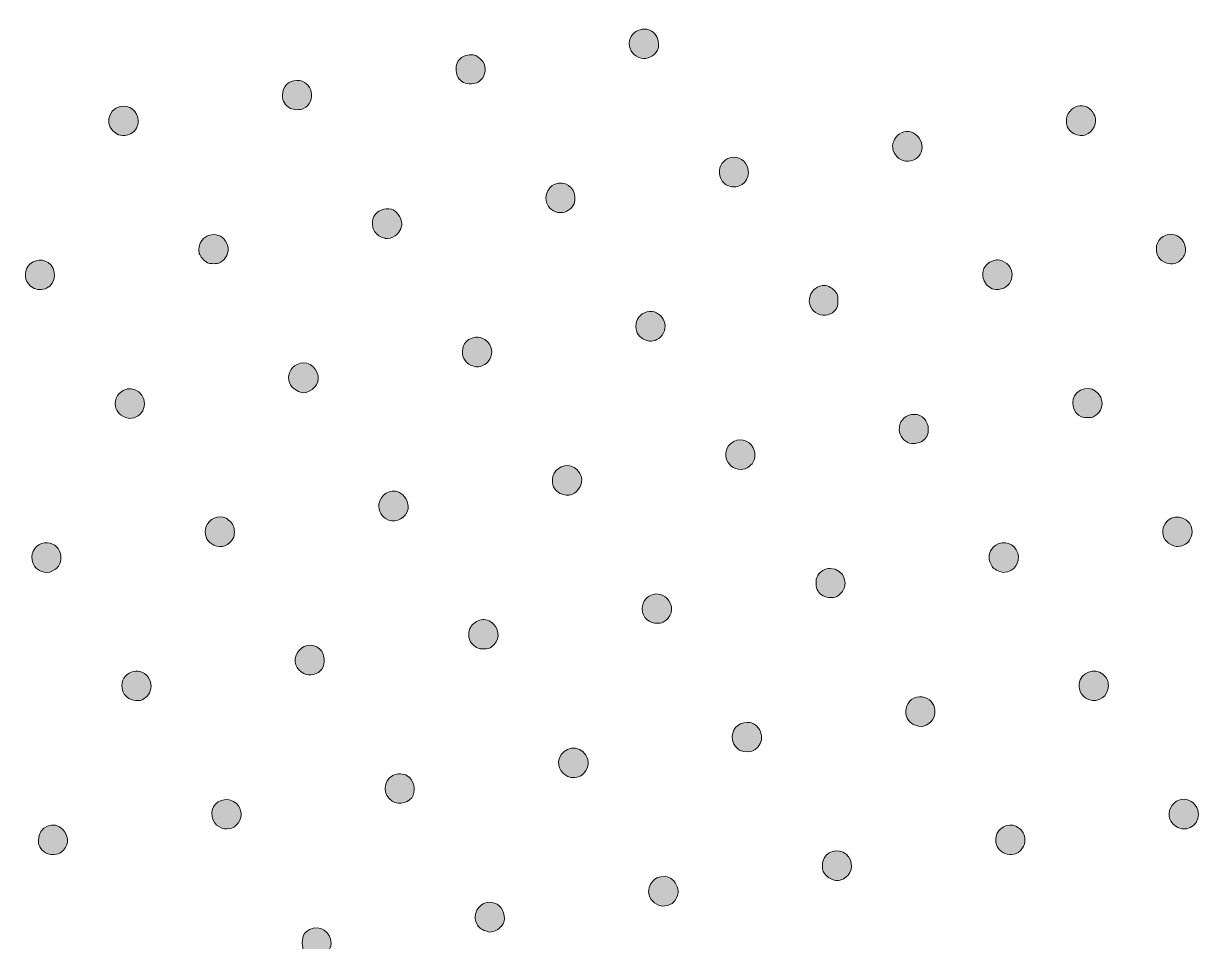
# Model space of a CAD drawing. Extents: x 0 to 500, y 2 to 498.
# Drawn here: x 238.8 to 371.1, y 119.5 to 222.7 of the extents above; entities that cross this region are included whole.
import ezdxf

# ---------------------------------------------------------------- set-up
doc = ezdxf.new("R2010")
doc.units = 0
doc.header["$MEASUREMENT"] = 0
doc.layers.add('LAYER_1', color=7, linetype='Continuous', lineweight=0)

# ---------------------------------------------------------------- blocks, each defined once
blk = doc.blocks.new('Block_0')
at = {"layer": 'LAYER_1', "true_color": 0x000000, "transparency": 33554687}
h = blk.add_hatch(color=18, dxfattribs=at)
h.dxf.hatch_style = 2
edge = h.paths.add_edge_path()
edge.add_spline(control_points=[(309.85, 221.33), (309.03, 222.72), (306.82, 222.1), (306.82, 220.47), (306.82, 219.69), (307.37, 219.01), (308.16, 218.83), (308.87, 218.67), (309.63, 219.04), (309.99, 219.74), (310.18, 220.11), (310.11, 220.88), (309.85, 221.33)], knot_values=[0, 0, 0, 0, 1, 1, 1, 2, 2, 2, 3, 3, 3, 4, 4, 4, 4], degree=3, periodic=0)
h = blk.add_hatch(color=18, dxfattribs=at)
h.dxf.hatch_style = 2
edge = h.paths.add_edge_path()
edge.add_spline(control_points=[(290.5, 218.2), (290.35, 218.56), (289.78, 219.09), (289.45, 219.17), (289.01, 219.28), (288.31, 219.15), (287.98, 218.9), (287.52, 218.55), (287.32, 218.08), (287.37, 217.43), (287.41, 216.81), (287.67, 216.39), (288.18, 216.11), (288.65, 215.86), (289.53, 215.9), (289.95, 216.2), (290.55, 216.62), (290.79, 217.51), (290.5, 218.2)], knot_values=[0, 0, 0, 0, 1, 1, 1, 2, 2, 2, 3, 3, 3, 4, 4, 4, 5, 5, 5, 6, 6, 6, 6], degree=3, periodic=0)
h = blk.add_hatch(color=18, dxfattribs=at)
h.dxf.hatch_style = 2
edge = h.paths.add_edge_path()
edge.add_spline(control_points=[(269.48, 216.33), (268.54, 216.33), (267.86, 215.63), (267.86, 214.67), (267.86, 213.96), (268.13, 213.53), (268.78, 213.19), (269.13, 213), (269.87, 212.99), (270.22, 213.16), (271.76, 213.96), (271.21, 216.33), (269.48, 216.33)], knot_values=[0, 0, 0, 0, 1, 1, 1, 2, 2, 2, 3, 3, 3, 4, 4, 4, 4], degree=3, periodic=0)
h = blk.add_hatch(color=18, dxfattribs=at)
h.dxf.hatch_style = 2
edge = h.paths.add_edge_path()
edge.add_spline(control_points=[(251.64, 211.77), (251.63, 212.89), (250.68, 213.65), (249.63, 213.4), (248.12, 213.04), (247.88, 211.06), (249.25, 210.31), (249.75, 210.04), (250.54, 210.1), (250.99, 210.44), (251.44, 210.79), (251.64, 211.2), (251.64, 211.77)], knot_values=[0, 0, 0, 0, 1, 1, 1, 2, 2, 2, 3, 3, 3, 4, 4, 4, 4], degree=3, periodic=0)
h = blk.add_hatch(color=18, dxfattribs=at)
h.dxf.hatch_style = 2
edge = h.paths.add_edge_path()
edge.add_spline(control_points=[(359.04, 211.11), (359.27, 211.6), (359.26, 212.04), (359.02, 212.54), (358.24, 214.14), (355.91, 213.54), (355.92, 211.74), (355.93, 211.1), (356.24, 210.61), (356.8, 210.33), (356.8, 210.33), (356.8, 210.33), (356.8, 210.33), (357.71, 209.88), (358.62, 210.2), (359.04, 211.11)], knot_values=[0, 0, 0, 0, 1, 1, 1, 2, 2, 2, 3, 3, 3, 4, 4, 4, 5, 5, 5, 5], degree=3, periodic=0)
h = blk.add_hatch(color=18, dxfattribs=at)
h.dxf.hatch_style = 2
edge = h.paths.add_edge_path()
edge.add_spline(control_points=[(337.12, 210.29), (336.78, 210.06), (336.39, 209.38), (336.39, 209.01), (336.39, 208.26), (336.9, 207.51), (337.54, 207.33), (339.29, 206.82), (340.45, 208.8), (339.16, 210.1), (338.57, 210.68), (337.82, 210.75), (337.12, 210.29)], knot_values=[0, 0, 0, 0, 1, 1, 1, 2, 2, 2, 3, 3, 3, 4, 4, 4, 4], degree=3, periodic=0)
h = blk.add_hatch(color=18, dxfattribs=at)
h.dxf.hatch_style = 2
edge = h.paths.add_edge_path()
edge.add_spline(control_points=[(319.67, 207.24), (318.34, 208.49), (316.33, 206.97), (317.1, 205.31), (317.31, 204.85), (317.55, 204.63), (318.02, 204.46), (318.48, 204.29), (319.12, 204.36), (319.51, 204.63), (320.36, 205.21), (320.44, 206.53), (319.67, 207.24)], knot_values=[0, 0, 0, 0, 1, 1, 1, 2, 2, 2, 3, 3, 3, 4, 4, 4, 4], degree=3, periodic=0)
h = blk.add_hatch(color=18, dxfattribs=at)
h.dxf.hatch_style = 2
edge = h.paths.add_edge_path()
edge.add_spline(control_points=[(299.67, 204.69), (298.6, 205.1), (297.46, 204.29), (297.46, 203.12), (297.46, 202.36), (297.83, 201.82), (298.55, 201.56), (299.21, 201.31), (299.97, 201.55), (300.42, 202.13), (301.05, 202.96), (300.65, 204.32), (299.67, 204.69)], knot_values=[0, 0, 0, 0, 1, 1, 1, 2, 2, 2, 3, 3, 3, 4, 4, 4, 4], degree=3, periodic=0)
h = blk.add_hatch(color=18, dxfattribs=at)
h.dxf.hatch_style = 2
edge = h.paths.add_edge_path()
edge.add_spline(control_points=[(280.53, 198.86), (280.93, 199.11), (281.27, 199.74), (281.27, 200.22), (281.26, 200.89), (280.67, 201.71), (280.09, 201.86), (279.35, 202.04), (278.45, 201.66), (278.12, 201.03), (277.92, 200.65), (277.92, 199.87), (278.12, 199.49), (278.31, 199.13), (278.77, 198.73), (279.1, 198.66), (279.24, 198.63), (279.39, 198.59), (279.44, 198.57), (279.44, 198.57), (279.44, 198.57), (279.44, 198.57), (279.65, 198.5), (280.21, 198.65), (280.53, 198.86)], knot_values=[0, 0, 0, 0, 1, 1, 1, 2, 2, 2, 3, 3, 3, 4, 4, 4, 5, 5, 5, 6, 6, 6, 7, 7, 7, 8, 8, 8, 8], degree=3, periodic=0)
h = blk.add_hatch(color=18, dxfattribs=at)
h.dxf.hatch_style = 2
edge = h.paths.add_edge_path()
edge.add_spline(control_points=[(261.71, 197.71), (261.48, 198.54), (260.92, 198.99), (260.11, 198.99), (259, 198.99), (258.23, 197.97), (258.52, 196.88), (258.62, 196.52), (259.02, 196.04), (259.42, 195.83), (259.69, 195.68), (260.55, 195.69), (260.86, 195.85), (261.52, 196.2), (261.89, 197.01), (261.71, 197.71)], knot_values=[0, 0, 0, 0, 1, 1, 1, 2, 2, 2, 3, 3, 3, 4, 4, 4, 5, 5, 5, 5], degree=3, periodic=0)
h = blk.add_hatch(color=18, dxfattribs=at)
h.dxf.hatch_style = 2
edge = h.paths.add_edge_path()
edge.add_spline(control_points=[(369.23, 196.78), (369.55, 197.63), (368.96, 198.75), (368.06, 198.98), (367.17, 199.22), (366.22, 198.62), (366.06, 197.72), (365.92, 196.92), (366.19, 196.31), (366.85, 195.93), (367.28, 195.69), (367.99, 195.65), (368.37, 195.85), (368.71, 196.03), (369.1, 196.45), (369.23, 196.78)], knot_values=[0, 0, 0, 0, 1, 1, 1, 2, 2, 2, 3, 3, 3, 4, 4, 4, 5, 5, 5, 5], degree=3, periodic=0)
h = blk.add_hatch(color=18, dxfattribs=at)
h.dxf.hatch_style = 2
edge = h.paths.add_edge_path()
edge.add_spline(control_points=[(241.53, 195.86), (240.71, 196.4), (239.54, 196.08), (239.15, 195.21), (238.77, 194.38), (239.03, 193.49), (239.78, 193.04), (240.22, 192.77), (240.9, 192.74), (241.37, 192.97), (242.45, 193.48), (242.54, 195.2), (241.53, 195.86)], knot_values=[0, 0, 0, 0, 1, 1, 1, 2, 2, 2, 3, 3, 3, 4, 4, 4, 4], degree=3, periodic=0)
h = blk.add_hatch(color=18, dxfattribs=at)
h.dxf.hatch_style = 2
edge = h.paths.add_edge_path()
edge.add_spline(control_points=[(348.69, 196.05), (348.34, 196.18), (348.21, 196.19), (347.8, 196.09), (346.32, 195.74), (346.05, 193.8), (347.38, 193.02), (347.68, 192.85), (347.86, 192.82), (348.28, 192.84), (350.09, 192.95), (350.4, 195.4), (348.69, 196.05)], knot_values=[0, 0, 0, 0, 1, 1, 1, 2, 2, 2, 3, 3, 3, 4, 4, 4, 4], degree=3, periodic=0)
h = blk.add_hatch(color=18, dxfattribs=at)
h.dxf.hatch_style = 2
edge = h.paths.add_edge_path()
edge.add_spline(control_points=[(330.26, 191.56), (330.26, 192.15), (330.23, 192.26), (329.99, 192.58), (329.72, 192.93), (329.11, 193.28), (328.76, 193.28), (328.04, 193.29), (327.32, 192.77), (327.12, 192.1), (326.87, 191.26), (327.23, 190.44), (328.01, 190.09), (328.73, 189.76), (329.6, 189.97), (330.03, 190.58), (330.22, 190.84), (330.26, 191.01), (330.26, 191.56)], knot_values=[0, 0, 0, 0, 1, 1, 1, 2, 2, 2, 3, 3, 3, 4, 4, 4, 5, 5, 5, 6, 6, 6, 6], degree=3, periodic=0)
h = blk.add_hatch(color=18, dxfattribs=at)
h.dxf.hatch_style = 2
edge = h.paths.add_edge_path()
edge.add_spline(control_points=[(308.8, 190.3), (308.02, 190.1), (307.56, 189.48), (307.56, 188.65), (307.56, 187.97), (307.92, 187.46), (308.59, 187.16), (309.21, 186.9), (309.82, 187), (310.31, 187.47), (311.55, 188.62), (310.42, 190.73), (308.8, 190.3)], knot_values=[0, 0, 0, 0, 1, 1, 1, 2, 2, 2, 3, 3, 3, 4, 4, 4, 4], degree=3, periodic=0)
h = blk.add_hatch(color=18, dxfattribs=at)
h.dxf.hatch_style = 2
edge = h.paths.add_edge_path()
edge.add_spline(control_points=[(290.98, 184.72), (292.09, 186.13), (290.58, 188.06), (288.97, 187.29), (288.5, 187.06), (288.23, 186.72), (288.11, 186.19), (287.93, 185.37), (288.3, 184.65), (289.07, 184.29), (289.28, 184.2), (289.58, 184.12), (289.74, 184.12), (290.13, 184.12), (290.74, 184.41), (290.98, 184.72)], knot_values=[0, 0, 0, 0, 1, 1, 1, 2, 2, 2, 3, 3, 3, 4, 4, 4, 5, 5, 5, 5], degree=3, periodic=0)
h = blk.add_hatch(color=18, dxfattribs=at)
h.dxf.hatch_style = 2
edge = h.paths.add_edge_path()
edge.add_spline(control_points=[(271.86, 183.12), (271.62, 184.29), (270.48, 184.91), (269.5, 184.4), (269.07, 184.19), (268.87, 183.97), (268.69, 183.53), (268.35, 182.72), (268.66, 181.89), (269.47, 181.47), (269.74, 181.33), (270.06, 181.21), (270.17, 181.21), (271.15, 181.22), (272.05, 182.22), (271.86, 183.12)], knot_values=[0, 0, 0, 0, 1, 1, 1, 2, 2, 2, 3, 3, 3, 4, 4, 4, 5, 5, 5, 5], degree=3, periodic=0)
h = blk.add_hatch(color=18, dxfattribs=at)
h.dxf.hatch_style = 2
edge = h.paths.add_edge_path()
edge.add_spline(control_points=[(252.35, 179.96), (252.35, 181.51), (250.57, 182.27), (249.53, 181.15), (249.21, 180.81), (249.08, 180.46), (249.08, 179.97), (249.08, 179.26), (249.5, 178.72), (250.25, 178.45), (250.71, 178.29), (250.73, 178.29), (251.16, 178.41), (251.89, 178.61), (252.35, 179.22), (252.35, 179.96)], knot_values=[0, 0, 0, 0, 1, 1, 1, 2, 2, 2, 3, 3, 3, 4, 4, 4, 5, 5, 5, 5], degree=3, periodic=0)
h = blk.add_hatch(color=18, dxfattribs=at)
h.dxf.hatch_style = 2
edge = h.paths.add_edge_path()
edge.add_spline(control_points=[(359.92, 180.24), (359.72, 181.63), (358.11, 182.17), (357.1, 181.2), (356.3, 180.42), (356.59, 178.92), (357.63, 178.51), (357.98, 178.37), (358.72, 178.39), (359.01, 178.54), (359.63, 178.86), (360.02, 179.59), (359.92, 180.24)], knot_values=[0, 0, 0, 0, 1, 1, 1, 2, 2, 2, 3, 3, 3, 4, 4, 4, 4], degree=3, periodic=0)
h = blk.add_hatch(color=18, dxfattribs=at)
h.dxf.hatch_style = 2
edge = h.paths.add_edge_path()
edge.add_spline(control_points=[(340.41, 177.09), (340.41, 178.06), (339.74, 178.79), (338.84, 178.79), (337.94, 178.8), (337.26, 178.21), (337.16, 177.33), (337.08, 176.6), (337.45, 175.94), (338.12, 175.63), (338.57, 175.42), (339.39, 175.51), (339.79, 175.82), (340.24, 176.16), (340.41, 176.51), (340.41, 177.09)], knot_values=[0, 0, 0, 0, 1, 1, 1, 2, 2, 2, 3, 3, 3, 4, 4, 4, 5, 5, 5, 5], degree=3, periodic=0)
h = blk.add_hatch(color=18, dxfattribs=at)
h.dxf.hatch_style = 2
edge = h.paths.add_edge_path()
edge.add_spline(control_points=[(318.22, 175.53), (317.36, 174.81), (317.52, 173.34), (318.5, 172.82), (319.98, 172.04), (321.48, 173.51), (320.75, 175.01), (320.28, 175.98), (319.06, 176.23), (318.22, 175.53)], knot_values=[0, 0, 0, 0, 1, 1, 1, 2, 2, 2, 3, 3, 3, 3], degree=3, periodic=0)
h = blk.add_hatch(color=18, dxfattribs=at)
h.dxf.hatch_style = 2
edge = h.paths.add_edge_path()
edge.add_spline(control_points=[(300.93, 172.58), (300.16, 173.35), (298.86, 173.11), (298.33, 172.09), (298.25, 171.94), (298.18, 171.59), (298.19, 171.31), (298.19, 170.67), (298.5, 170.18), (299.06, 169.9), (299.97, 169.46), (300.88, 169.77), (301.31, 170.69), (301.62, 171.37), (301.49, 172.02), (300.93, 172.58)], knot_values=[0, 0, 0, 0, 1, 1, 1, 2, 2, 2, 3, 3, 3, 4, 4, 4, 5, 5, 5, 5], degree=3, periodic=0)
h = blk.add_hatch(color=18, dxfattribs=at)
h.dxf.hatch_style = 2
edge = h.paths.add_edge_path()
edge.add_spline(control_points=[(280.92, 170.04), (279.97, 170.44), (278.86, 169.77), (278.69, 168.7), (278.57, 167.95), (279.03, 167.21), (279.77, 166.91), (280.67, 166.55), (281.76, 167.19), (281.97, 168.17), (282.1, 168.83), (281.58, 169.77), (280.92, 170.04)], knot_values=[0, 0, 0, 0, 1, 1, 1, 2, 2, 2, 3, 3, 3, 4, 4, 4, 4], degree=3, periodic=0)
h = blk.add_hatch(color=18, dxfattribs=at)
h.dxf.hatch_style = 2
edge = h.paths.add_edge_path()
edge.add_spline(control_points=[(262.33, 164.86), (262.5, 165.18), (262.5, 165.87), (262.33, 166.27), (262.16, 166.68), (261.6, 167.15), (261.2, 167.23), (260.27, 167.4), (259.33, 166.77), (259.21, 165.89), (259.1, 165.05), (259.44, 164.41), (260.16, 164.08), (260.16, 164.08), (260.16, 164.08), (260.16, 164.08), (261, 163.7), (261.89, 164.02), (262.33, 164.86)], knot_values=[0, 0, 0, 0, 1, 1, 1, 2, 2, 2, 3, 3, 3, 4, 4, 4, 5, 5, 5, 6, 6, 6, 6], degree=3, periodic=0)
h = blk.add_hatch(color=18, dxfattribs=at)
h.dxf.hatch_style = 2
edge = h.paths.add_edge_path()
edge.add_spline(control_points=[(369.77, 166.51), (368.97, 167.7), (367.17, 167.42), (366.8, 166.04), (366.58, 165.25), (366.92, 164.51), (367.67, 164.14), (368.23, 163.85), (368.77, 163.87), (369.29, 164.19), (370.04, 164.65), (370.27, 165.75), (369.77, 166.51)], knot_values=[0, 0, 0, 0, 1, 1, 1, 2, 2, 2, 3, 3, 3, 4, 4, 4, 4], degree=3, periodic=0)
h = blk.add_hatch(color=18, dxfattribs=at)
h.dxf.hatch_style = 2
edge = h.paths.add_edge_path()
edge.add_spline(control_points=[(241.47, 164.35), (240.5, 164.42), (239.73, 163.71), (239.72, 162.75), (239.72, 161.95), (240.1, 161.39), (240.81, 161.14), (241.3, 160.96), (241.57, 160.97), (242.02, 161.18), (243.56, 161.88), (243.15, 164.21), (241.47, 164.35)], knot_values=[0, 0, 0, 0, 1, 1, 1, 2, 2, 2, 3, 3, 3, 4, 4, 4, 4], degree=3, periodic=0)
h = blk.add_hatch(color=18, dxfattribs=at)
h.dxf.hatch_style = 2
edge = h.paths.add_edge_path()
edge.add_spline(control_points=[(350.29, 163.57), (349.74, 164.51), (348.44, 164.65), (347.69, 163.84), (347.21, 163.33), (347.11, 162.65), (347.42, 161.97), (347.61, 161.55), (347.87, 161.33), (348.44, 161.13), (348.87, 160.98), (348.89, 160.98), (349.32, 161.1), (350.39, 161.4), (350.86, 162.59), (350.29, 163.57)], knot_values=[0, 0, 0, 0, 1, 1, 1, 2, 2, 2, 3, 3, 3, 4, 4, 4, 5, 5, 5, 5], degree=3, periodic=0)
h = blk.add_hatch(color=18, dxfattribs=at)
h.dxf.hatch_style = 2
edge = h.paths.add_edge_path()
edge.add_spline(control_points=[(330.37, 158.46), (331.67, 159.41), (331, 161.47), (329.4, 161.47), (328.81, 161.46), (328.27, 161.16), (327.99, 160.67), (327.81, 160.37), (327.78, 160.19), (327.8, 159.73), (327.84, 159.07), (328.08, 158.66), (328.6, 158.38), (328.82, 158.27), (329.14, 158.2), (329.47, 158.2), (329.9, 158.19), (330.06, 158.24), (330.37, 158.46)], knot_values=[0, 0, 0, 0, 1, 1, 1, 2, 2, 2, 3, 3, 3, 4, 4, 4, 5, 5, 5, 6, 6, 6, 6], degree=3, periodic=0)
h = blk.add_hatch(color=18, dxfattribs=at)
h.dxf.hatch_style = 2
edge = h.paths.add_edge_path()
edge.add_spline(control_points=[(311.28, 157.82), (310.24, 159.36), (307.98, 158.43), (308.31, 156.6), (308.4, 156.11), (308.65, 155.77), (309.12, 155.5), (309.55, 155.26), (310.25, 155.22), (310.64, 155.43), (311.55, 155.9), (311.84, 157), (311.28, 157.82)], knot_values=[0, 0, 0, 0, 1, 1, 1, 2, 2, 2, 3, 3, 3, 4, 4, 4, 4], degree=3, periodic=0)
h = blk.add_hatch(color=18, dxfattribs=at)
h.dxf.hatch_style = 2
edge = h.paths.add_edge_path()
edge.add_spline(control_points=[(291.57, 155.21), (291.19, 155.59), (290.6, 155.8), (290.19, 155.7), (289.72, 155.59), (289.22, 155.26), (289.01, 154.92), (288.69, 154.41), (288.72, 153.56), (289.06, 153.11), (289.21, 152.92), (289.48, 152.68), (289.67, 152.58), (290.13, 152.33), (290.98, 152.36), (291.35, 152.64), (292.23, 153.29), (292.33, 154.45), (291.57, 155.21)], knot_values=[0, 0, 0, 0, 1, 1, 1, 2, 2, 2, 3, 3, 3, 4, 4, 4, 5, 5, 5, 6, 6, 6, 6], degree=3, periodic=0)
h = blk.add_hatch(color=18, dxfattribs=at)
h.dxf.hatch_style = 2
edge = h.paths.add_edge_path()
edge.add_spline(control_points=[(272.03, 152.41), (271.24, 153.13), (269.99, 152.89), (269.5, 151.93), (269.05, 151.02), (269.35, 150.14), (270.27, 149.65), (270.89, 149.32), (271.88, 149.57), (272.29, 150.15), (272.73, 150.78), (272.61, 151.89), (272.03, 152.41)], knot_values=[0, 0, 0, 0, 1, 1, 1, 2, 2, 2, 3, 3, 3, 4, 4, 4, 4], degree=3, periodic=0)
h = blk.add_hatch(color=18, dxfattribs=at)
h.dxf.hatch_style = 2
edge = h.paths.add_edge_path()
edge.add_spline(control_points=[(249.83, 148.3), (249.83, 147.54), (250.16, 147.04), (250.86, 146.74), (252.24, 146.14), (253.57, 147.57), (252.93, 148.98), (252.21, 150.56), (249.83, 150.04), (249.83, 148.3)], knot_values=[0, 0, 0, 0, 1, 1, 1, 2, 2, 2, 3, 3, 3, 3], degree=3, periodic=0)
h = blk.add_hatch(color=18, dxfattribs=at)
h.dxf.hatch_style = 2
edge = h.paths.add_edge_path()
edge.add_spline(control_points=[(360.02, 149.57), (359.08, 150.39), (357.51, 149.77), (357.37, 148.52), (357.28, 147.71), (357.7, 146.99), (358.44, 146.72), (359.52, 146.32), (360.63, 147.1), (360.64, 148.26), (360.64, 148.81), (360.47, 149.17), (360.02, 149.57)], knot_values=[0, 0, 0, 0, 1, 1, 1, 2, 2, 2, 3, 3, 3, 4, 4, 4, 4], degree=3, periodic=0)
h = blk.add_hatch(color=18, dxfattribs=at)
h.dxf.hatch_style = 2
edge = h.paths.add_edge_path()
edge.add_spline(control_points=[(339.41, 147.03), (338.52, 146.97), (337.88, 146.28), (337.88, 145.39), (337.88, 144.64), (338.28, 144.07), (338.97, 143.83), (339.46, 143.65), (339.73, 143.66), (340.18, 143.86), (341.85, 144.62), (341.23, 147.17), (339.41, 147.03)], knot_values=[0, 0, 0, 0, 1, 1, 1, 2, 2, 2, 3, 3, 3, 4, 4, 4, 4], degree=3, periodic=0)
h = blk.add_hatch(color=18, dxfattribs=at)
h.dxf.hatch_style = 2
edge = h.paths.add_edge_path()
edge.add_spline(control_points=[(320.06, 144.16), (318.98, 144.16), (318.24, 143.25), (318.42, 142.16), (318.53, 141.56), (319.04, 141.02), (319.65, 140.88), (320.96, 140.57), (322.07, 141.87), (321.55, 143.11), (321.26, 143.8), (320.75, 144.16), (320.06, 144.16)], knot_values=[0, 0, 0, 0, 1, 1, 1, 2, 2, 2, 3, 3, 3, 4, 4, 4, 4], degree=3, periodic=0)
h = blk.add_hatch(color=18, dxfattribs=at)
h.dxf.hatch_style = 2
edge = h.paths.add_edge_path()
edge.add_spline(control_points=[(301.93, 140.49), (301.19, 141.69), (299.4, 141.45), (298.95, 140.08), (298.65, 139.16), (299.28, 138.16), (300.27, 137.98), (300.87, 137.88), (301.4, 138.07), (301.79, 138.54), (302.28, 139.12), (302.33, 139.84), (301.93, 140.49)], knot_values=[0, 0, 0, 0, 1, 1, 1, 2, 2, 2, 3, 3, 3, 4, 4, 4, 4], degree=3, periodic=0)
h = blk.add_hatch(color=18, dxfattribs=at)
h.dxf.hatch_style = 2
edge = h.paths.add_edge_path()
edge.add_spline(control_points=[(281.88, 138.16), (281.45, 138.43), (280.77, 138.44), (280.26, 138.18), (279.17, 137.62), (279.12, 135.96), (280.18, 135.31), (280.98, 134.82), (282.2, 135.16), (282.54, 135.98), (282.86, 136.75), (282.56, 137.74), (281.88, 138.16)], knot_values=[0, 0, 0, 0, 1, 1, 1, 2, 2, 2, 3, 3, 3, 4, 4, 4, 4], degree=3, periodic=0)
h = blk.add_hatch(color=18, dxfattribs=at)
h.dxf.hatch_style = 2
edge = h.paths.add_edge_path()
edge.add_spline(control_points=[(260.34, 134.97), (259.63, 134.22), (259.86, 132.88), (260.77, 132.4), (262.33, 131.57), (263.88, 133.3), (262.91, 134.78), (262.34, 135.63), (261.04, 135.73), (260.34, 134.97)], knot_values=[0, 0, 0, 0, 1, 1, 1, 2, 2, 2, 3, 3, 3, 3], degree=3, periodic=0)
h = blk.add_hatch(color=18, dxfattribs=at)
h.dxf.hatch_style = 2
edge = h.paths.add_edge_path()
edge.add_spline(control_points=[(368.87, 135.5), (368.35, 135.41), (367.84, 135.03), (367.64, 134.58), (367.22, 133.67), (367.55, 132.77), (368.44, 132.36), (369.76, 131.74), (371.09, 132.92), (370.67, 134.33), (370.45, 135.1), (369.62, 135.64), (368.87, 135.5)], knot_values=[0, 0, 0, 0, 1, 1, 1, 2, 2, 2, 3, 3, 3, 4, 4, 4, 4], degree=3, periodic=0)
h = blk.add_hatch(color=18, dxfattribs=at)
h.dxf.hatch_style = 2
edge = h.paths.add_edge_path()
edge.add_spline(control_points=[(243.21, 132.09), (242.22, 133.2), (240.44, 132.44), (240.44, 130.92), (240.44, 130.18), (240.79, 129.68), (241.51, 129.37), (241.86, 129.23), (242.69, 129.31), (242.98, 129.53), (243.86, 130.18), (243.96, 131.26), (243.21, 132.09)], knot_values=[0, 0, 0, 0, 1, 1, 1, 2, 2, 2, 3, 3, 3, 4, 4, 4, 4], degree=3, periodic=0)
h = blk.add_hatch(color=18, dxfattribs=at)
h.dxf.hatch_style = 2
edge = h.paths.add_edge_path()
edge.add_spline(control_points=[(348.54, 132.2), (348.17, 131.89), (347.99, 131.47), (347.99, 130.91), (347.99, 130.23), (348.35, 129.72), (349.02, 129.43), (350.44, 128.81), (351.82, 130.39), (351.05, 131.75), (350.52, 132.7), (349.37, 132.9), (348.54, 132.2)], knot_values=[0, 0, 0, 0, 1, 1, 1, 2, 2, 2, 3, 3, 3, 4, 4, 4, 4], degree=3, periodic=0)
h = blk.add_hatch(color=18, dxfattribs=at)
h.dxf.hatch_style = 2
edge = h.paths.add_edge_path()
edge.add_spline(control_points=[(331.47, 129.01), (330.81, 130.01), (329.24, 129.94), (328.7, 128.88), (328.49, 128.48), (328.45, 127.8), (328.6, 127.4), (328.72, 127.1), (329.15, 126.7), (329.56, 126.53), (329.99, 126.34), (330.36, 126.34), (330.83, 126.55), (331.77, 126.98), (332.07, 128.11), (331.47, 129.01)], knot_values=[0, 0, 0, 0, 1, 1, 1, 2, 2, 2, 3, 3, 3, 4, 4, 4, 5, 5, 5, 5], degree=3, periodic=0)
h = blk.add_hatch(color=18, dxfattribs=at)
h.dxf.hatch_style = 2
edge = h.paths.add_edge_path()
edge.add_spline(control_points=[(312.3, 124.98), (312.37, 125.56), (311.97, 126.34), (311.45, 126.63), (310.51, 127.16), (309.34, 126.65), (309.05, 125.6), (308.84, 124.81), (309.18, 124.09), (309.93, 123.71), (310.32, 123.51), (310.5, 123.47), (310.83, 123.52), (311.63, 123.62), (312.19, 124.18), (312.3, 124.98)], knot_values=[0, 0, 0, 0, 1, 1, 1, 2, 2, 2, 3, 3, 3, 4, 4, 4, 5, 5, 5, 5], degree=3, periodic=0)
h = blk.add_hatch(color=18, dxfattribs=at)
h.dxf.hatch_style = 2
edge = h.paths.add_edge_path()
edge.add_spline(control_points=[(292.64, 121.52), (293.01, 122.23), (292.67, 123.33), (291.96, 123.73), (290.54, 124.53), (288.95, 122.97), (289.69, 121.51), (289.9, 121.11), (290.16, 120.9), (290.7, 120.71), (291.13, 120.55), (291.15, 120.55), (291.58, 120.67), (292, 120.79), (292.45, 121.15), (292.64, 121.52)], knot_values=[0, 0, 0, 0, 1, 1, 1, 2, 2, 2, 3, 3, 3, 4, 4, 4, 5, 5, 5, 5], degree=3, periodic=0)
h = blk.add_hatch(color=18, dxfattribs=at)
h.dxf.hatch_style = 2
edge = h.paths.add_edge_path()
edge.add_spline(control_points=[(270.89, 120.86), (270.3, 120.56), (270.09, 120.18), (270.09, 119.41), (270.09, 118.87), (270.13, 118.69), (270.3, 118.44), (270.54, 118.12), (270.94, 117.87), (271.4, 117.77), (272.33, 117.55), (273.32, 118.36), (273.32, 119.35), (273.32, 120.63), (272.02, 121.44), (270.89, 120.86)], knot_values=[0, 0, 0, 0, 1, 1, 1, 2, 2, 2, 3, 3, 3, 4, 4, 4, 5, 5, 5, 5], degree=3, periodic=0)
at = {"layer": 'LAYER_1'}
for points, knots in [([(309.85, 221.33), (309.03, 222.72), (306.82, 222.1), (306.82, 220.47), (306.82, 219.69), (307.37, 219.01), (308.16, 218.83), (308.87, 218.67), (309.63, 219.04), (309.99, 219.74), (310.18, 220.11), (310.11, 220.88), (309.85, 221.33)], [0, 0, 0, 0, 1, 1, 1, 2, 2, 2, 3, 3, 3, 4, 4, 4, 4]), ([(290.5, 218.2), (290.35, 218.56), (289.78, 219.09), (289.45, 219.17), (289.01, 219.28), (288.31, 219.15), (287.98, 218.9), (287.52, 218.55), (287.32, 218.08), (287.37, 217.43), (287.41, 216.81), (287.67, 216.39), (288.18, 216.11), (288.65, 215.86), (289.53, 215.9), (289.95, 216.2), (290.55, 216.62), (290.79, 217.51), (290.5, 218.2)], [0, 0, 0, 0, 1, 1, 1, 2, 2, 2, 3, 3, 3, 4, 4, 4, 5, 5, 5, 6, 6, 6, 6]), ([(269.48, 216.33), (268.54, 216.33), (267.86, 215.63), (267.86, 214.67), (267.86, 213.96), (268.13, 213.53), (268.78, 213.19), (269.13, 213), (269.87, 212.99), (270.22, 213.16), (271.76, 213.96), (271.21, 216.33), (269.48, 216.33)], [0, 0, 0, 0, 1, 1, 1, 2, 2, 2, 3, 3, 3, 4, 4, 4, 4]), ([(251.64, 211.77), (251.63, 212.89), (250.68, 213.65), (249.63, 213.4), (248.12, 213.04), (247.88, 211.06), (249.25, 210.31), (249.75, 210.04), (250.54, 210.1), (250.99, 210.44), (251.44, 210.79), (251.64, 211.2), (251.64, 211.77)], [0, 0, 0, 0, 1, 1, 1, 2, 2, 2, 3, 3, 3, 4, 4, 4, 4]), ([(359.04, 211.11), (359.27, 211.6), (359.26, 212.04), (359.02, 212.54), (358.24, 214.14), (355.91, 213.54), (355.92, 211.74), (355.93, 211.1), (356.24, 210.61), (356.8, 210.33), (356.8, 210.33), (356.8, 210.33), (356.8, 210.33), (357.71, 209.88), (358.62, 210.2), (359.04, 211.11)], [0, 0, 0, 0, 1, 1, 1, 2, 2, 2, 3, 3, 3, 4, 4, 4, 5, 5, 5, 5]), ([(337.12, 210.29), (336.78, 210.06), (336.39, 209.38), (336.39, 209.01), (336.39, 208.26), (336.9, 207.51), (337.54, 207.33), (339.29, 206.82), (340.45, 208.8), (339.16, 210.1), (338.57, 210.68), (337.82, 210.75), (337.12, 210.29)], [0, 0, 0, 0, 1, 1, 1, 2, 2, 2, 3, 3, 3, 4, 4, 4, 4]), ([(319.67, 207.24), (318.34, 208.49), (316.33, 206.97), (317.1, 205.31), (317.31, 204.85), (317.55, 204.63), (318.02, 204.46), (318.48, 204.29), (319.12, 204.36), (319.51, 204.63), (320.36, 205.21), (320.44, 206.53), (319.67, 207.24)], [0, 0, 0, 0, 1, 1, 1, 2, 2, 2, 3, 3, 3, 4, 4, 4, 4]), ([(299.67, 204.69), (298.6, 205.1), (297.46, 204.29), (297.46, 203.12), (297.46, 202.36), (297.83, 201.82), (298.55, 201.56), (299.21, 201.31), (299.97, 201.55), (300.42, 202.13), (301.05, 202.96), (300.65, 204.32), (299.67, 204.69)], [0, 0, 0, 0, 1, 1, 1, 2, 2, 2, 3, 3, 3, 4, 4, 4, 4]), ([(280.53, 198.86), (280.93, 199.11), (281.27, 199.74), (281.27, 200.22), (281.26, 200.89), (280.67, 201.71), (280.09, 201.86), (279.35, 202.04), (278.45, 201.66), (278.12, 201.03), (277.92, 200.65), (277.92, 199.87), (278.12, 199.49), (278.31, 199.13), (278.77, 198.73), (279.1, 198.66), (279.24, 198.63), (279.39, 198.59), (279.44, 198.57), (279.44, 198.57), (279.44, 198.57), (279.44, 198.57), (279.65, 198.5), (280.21, 198.65), (280.53, 198.86)], [0, 0, 0, 0, 1, 1, 1, 2, 2, 2, 3, 3, 3, 4, 4, 4, 5, 5, 5, 6, 6, 6, 7, 7, 7, 8, 8, 8, 8]), ([(261.71, 197.71), (261.48, 198.54), (260.92, 198.99), (260.11, 198.99), (259, 198.99), (258.23, 197.97), (258.52, 196.88), (258.62, 196.52), (259.02, 196.04), (259.42, 195.83), (259.69, 195.68), (260.55, 195.69), (260.86, 195.85), (261.52, 196.2), (261.89, 197.01), (261.71, 197.71)], [0, 0, 0, 0, 1, 1, 1, 2, 2, 2, 3, 3, 3, 4, 4, 4, 5, 5, 5, 5]), ([(369.23, 196.78), (369.55, 197.63), (368.96, 198.75), (368.06, 198.98), (367.17, 199.22), (366.22, 198.62), (366.06, 197.72), (365.92, 196.92), (366.19, 196.31), (366.85, 195.93), (367.28, 195.69), (367.99, 195.65), (368.37, 195.85), (368.71, 196.03), (369.1, 196.45), (369.23, 196.78)], [0, 0, 0, 0, 1, 1, 1, 2, 2, 2, 3, 3, 3, 4, 4, 4, 5, 5, 5, 5]), ([(241.53, 195.86), (240.71, 196.4), (239.54, 196.08), (239.15, 195.21), (238.77, 194.38), (239.03, 193.49), (239.78, 193.04), (240.22, 192.77), (240.9, 192.74), (241.37, 192.97), (242.45, 193.48), (242.54, 195.2), (241.53, 195.86)], [0, 0, 0, 0, 1, 1, 1, 2, 2, 2, 3, 3, 3, 4, 4, 4, 4]), ([(348.69, 196.05), (348.34, 196.18), (348.21, 196.19), (347.8, 196.09), (346.32, 195.74), (346.05, 193.8), (347.38, 193.02), (347.68, 192.85), (347.86, 192.82), (348.28, 192.84), (350.09, 192.95), (350.4, 195.4), (348.69, 196.05)], [0, 0, 0, 0, 1, 1, 1, 2, 2, 2, 3, 3, 3, 4, 4, 4, 4]), ([(330.26, 191.56), (330.26, 192.15), (330.23, 192.26), (329.99, 192.58), (329.72, 192.93), (329.11, 193.28), (328.76, 193.28), (328.04, 193.29), (327.32, 192.77), (327.12, 192.1), (326.87, 191.26), (327.23, 190.44), (328.01, 190.09), (328.73, 189.76), (329.6, 189.97), (330.03, 190.58), (330.22, 190.84), (330.26, 191.01), (330.26, 191.56)], [0, 0, 0, 0, 1, 1, 1, 2, 2, 2, 3, 3, 3, 4, 4, 4, 5, 5, 5, 6, 6, 6, 6]), ([(308.8, 190.3), (308.02, 190.1), (307.56, 189.48), (307.56, 188.65), (307.56, 187.97), (307.92, 187.46), (308.59, 187.16), (309.21, 186.9), (309.82, 187), (310.31, 187.47), (311.55, 188.62), (310.42, 190.73), (308.8, 190.3)], [0, 0, 0, 0, 1, 1, 1, 2, 2, 2, 3, 3, 3, 4, 4, 4, 4]), ([(290.98, 184.72), (292.09, 186.13), (290.58, 188.06), (288.97, 187.29), (288.5, 187.06), (288.23, 186.72), (288.11, 186.19), (287.93, 185.37), (288.3, 184.65), (289.07, 184.29), (289.28, 184.2), (289.58, 184.12), (289.74, 184.12), (290.13, 184.12), (290.74, 184.41), (290.98, 184.72)], [0, 0, 0, 0, 1, 1, 1, 2, 2, 2, 3, 3, 3, 4, 4, 4, 5, 5, 5, 5]), ([(271.86, 183.12), (271.62, 184.29), (270.48, 184.91), (269.5, 184.4), (269.07, 184.19), (268.87, 183.97), (268.69, 183.53), (268.35, 182.72), (268.66, 181.89), (269.47, 181.47), (269.74, 181.33), (270.06, 181.21), (270.17, 181.21), (271.15, 181.22), (272.05, 182.22), (271.86, 183.12)], [0, 0, 0, 0, 1, 1, 1, 2, 2, 2, 3, 3, 3, 4, 4, 4, 5, 5, 5, 5]), ([(252.35, 179.96), (252.35, 181.51), (250.57, 182.27), (249.53, 181.15), (249.21, 180.81), (249.08, 180.46), (249.08, 179.97), (249.08, 179.26), (249.5, 178.72), (250.25, 178.45), (250.71, 178.29), (250.73, 178.29), (251.16, 178.41), (251.89, 178.61), (252.35, 179.22), (252.35, 179.96)], [0, 0, 0, 0, 1, 1, 1, 2, 2, 2, 3, 3, 3, 4, 4, 4, 5, 5, 5, 5]), ([(359.92, 180.24), (359.72, 181.63), (358.11, 182.17), (357.1, 181.2), (356.3, 180.42), (356.59, 178.92), (357.63, 178.51), (357.98, 178.37), (358.72, 178.39), (359.01, 178.54), (359.63, 178.86), (360.02, 179.59), (359.92, 180.24)], [0, 0, 0, 0, 1, 1, 1, 2, 2, 2, 3, 3, 3, 4, 4, 4, 4]), ([(340.41, 177.09), (340.41, 178.06), (339.74, 178.79), (338.84, 178.79), (337.94, 178.8), (337.26, 178.21), (337.16, 177.33), (337.08, 176.6), (337.45, 175.94), (338.12, 175.63), (338.57, 175.42), (339.39, 175.51), (339.79, 175.82), (340.24, 176.16), (340.41, 176.51), (340.41, 177.09)], [0, 0, 0, 0, 1, 1, 1, 2, 2, 2, 3, 3, 3, 4, 4, 4, 5, 5, 5, 5]), ([(318.22, 175.53), (317.36, 174.81), (317.52, 173.34), (318.5, 172.82), (319.98, 172.04), (321.48, 173.51), (320.75, 175.01), (320.28, 175.98), (319.06, 176.23), (318.22, 175.53)], [0, 0, 0, 0, 1, 1, 1, 2, 2, 2, 3, 3, 3, 3]), ([(300.93, 172.58), (300.16, 173.35), (298.86, 173.11), (298.33, 172.09), (298.25, 171.94), (298.18, 171.59), (298.19, 171.31), (298.19, 170.67), (298.5, 170.18), (299.06, 169.9), (299.97, 169.46), (300.88, 169.77), (301.31, 170.69), (301.62, 171.37), (301.49, 172.02), (300.93, 172.58)], [0, 0, 0, 0, 1, 1, 1, 2, 2, 2, 3, 3, 3, 4, 4, 4, 5, 5, 5, 5]), ([(280.92, 170.04), (279.97, 170.44), (278.86, 169.77), (278.69, 168.7), (278.57, 167.95), (279.03, 167.21), (279.77, 166.91), (280.67, 166.55), (281.76, 167.19), (281.97, 168.17), (282.1, 168.83), (281.58, 169.77), (280.92, 170.04)], [0, 0, 0, 0, 1, 1, 1, 2, 2, 2, 3, 3, 3, 4, 4, 4, 4]), ([(262.33, 164.86), (262.5, 165.18), (262.5, 165.87), (262.33, 166.27), (262.16, 166.68), (261.6, 167.15), (261.2, 167.23), (260.27, 167.4), (259.33, 166.77), (259.21, 165.89), (259.1, 165.05), (259.44, 164.41), (260.16, 164.08), (260.16, 164.08), (260.16, 164.08), (260.16, 164.08), (261, 163.7), (261.89, 164.02), (262.33, 164.86)], [0, 0, 0, 0, 1, 1, 1, 2, 2, 2, 3, 3, 3, 4, 4, 4, 5, 5, 5, 6, 6, 6, 6]), ([(369.77, 166.51), (368.97, 167.7), (367.17, 167.42), (366.8, 166.04), (366.58, 165.25), (366.92, 164.51), (367.67, 164.14), (368.23, 163.85), (368.77, 163.87), (369.29, 164.19), (370.04, 164.65), (370.27, 165.75), (369.77, 166.51)], [0, 0, 0, 0, 1, 1, 1, 2, 2, 2, 3, 3, 3, 4, 4, 4, 4]), ([(241.47, 164.35), (240.5, 164.42), (239.73, 163.71), (239.72, 162.75), (239.72, 161.95), (240.1, 161.39), (240.81, 161.14), (241.3, 160.96), (241.57, 160.97), (242.02, 161.18), (243.56, 161.88), (243.15, 164.21), (241.47, 164.35)], [0, 0, 0, 0, 1, 1, 1, 2, 2, 2, 3, 3, 3, 4, 4, 4, 4]), ([(350.29, 163.57), (349.74, 164.51), (348.44, 164.65), (347.69, 163.84), (347.21, 163.33), (347.11, 162.65), (347.42, 161.97), (347.61, 161.55), (347.87, 161.33), (348.44, 161.13), (348.87, 160.98), (348.89, 160.98), (349.32, 161.1), (350.39, 161.4), (350.86, 162.59), (350.29, 163.57)], [0, 0, 0, 0, 1, 1, 1, 2, 2, 2, 3, 3, 3, 4, 4, 4, 5, 5, 5, 5]), ([(330.37, 158.46), (331.67, 159.41), (331, 161.47), (329.4, 161.47), (328.81, 161.46), (328.27, 161.16), (327.99, 160.67), (327.81, 160.37), (327.78, 160.19), (327.8, 159.73), (327.84, 159.07), (328.08, 158.66), (328.6, 158.38), (328.82, 158.27), (329.14, 158.2), (329.47, 158.2), (329.9, 158.19), (330.06, 158.24), (330.37, 158.46)], [0, 0, 0, 0, 1, 1, 1, 2, 2, 2, 3, 3, 3, 4, 4, 4, 5, 5, 5, 6, 6, 6, 6]), ([(311.28, 157.82), (310.24, 159.36), (307.98, 158.43), (308.31, 156.6), (308.4, 156.11), (308.65, 155.77), (309.12, 155.5), (309.55, 155.26), (310.25, 155.22), (310.64, 155.43), (311.55, 155.9), (311.84, 157), (311.28, 157.82)], [0, 0, 0, 0, 1, 1, 1, 2, 2, 2, 3, 3, 3, 4, 4, 4, 4]), ([(291.57, 155.21), (291.19, 155.59), (290.6, 155.8), (290.19, 155.7), (289.72, 155.59), (289.22, 155.26), (289.01, 154.92), (288.69, 154.41), (288.72, 153.56), (289.06, 153.11), (289.21, 152.92), (289.48, 152.68), (289.67, 152.58), (290.13, 152.33), (290.98, 152.36), (291.35, 152.64), (292.23, 153.29), (292.33, 154.45), (291.57, 155.21)], [0, 0, 0, 0, 1, 1, 1, 2, 2, 2, 3, 3, 3, 4, 4, 4, 5, 5, 5, 6, 6, 6, 6]), ([(272.03, 152.41), (271.24, 153.13), (269.99, 152.89), (269.5, 151.93), (269.05, 151.02), (269.35, 150.14), (270.27, 149.65), (270.89, 149.32), (271.88, 149.57), (272.29, 150.15), (272.73, 150.78), (272.61, 151.89), (272.03, 152.41)], [0, 0, 0, 0, 1, 1, 1, 2, 2, 2, 3, 3, 3, 4, 4, 4, 4]), ([(249.83, 148.3), (249.83, 147.54), (250.16, 147.04), (250.86, 146.74), (252.24, 146.14), (253.57, 147.57), (252.93, 148.98), (252.21, 150.56), (249.83, 150.04), (249.83, 148.3)], [0, 0, 0, 0, 1, 1, 1, 2, 2, 2, 3, 3, 3, 3]), ([(360.02, 149.57), (359.08, 150.39), (357.51, 149.77), (357.37, 148.52), (357.28, 147.71), (357.7, 146.99), (358.44, 146.72), (359.52, 146.32), (360.63, 147.1), (360.64, 148.26), (360.64, 148.81), (360.47, 149.17), (360.02, 149.57)], [0, 0, 0, 0, 1, 1, 1, 2, 2, 2, 3, 3, 3, 4, 4, 4, 4]), ([(339.41, 147.03), (338.52, 146.97), (337.88, 146.28), (337.88, 145.39), (337.88, 144.64), (338.28, 144.07), (338.97, 143.83), (339.46, 143.65), (339.73, 143.66), (340.18, 143.86), (341.85, 144.62), (341.23, 147.17), (339.41, 147.03)], [0, 0, 0, 0, 1, 1, 1, 2, 2, 2, 3, 3, 3, 4, 4, 4, 4]), ([(320.06, 144.16), (318.98, 144.16), (318.24, 143.25), (318.42, 142.16), (318.53, 141.56), (319.04, 141.02), (319.65, 140.88), (320.96, 140.57), (322.07, 141.87), (321.55, 143.11), (321.26, 143.8), (320.75, 144.16), (320.06, 144.16)], [0, 0, 0, 0, 1, 1, 1, 2, 2, 2, 3, 3, 3, 4, 4, 4, 4]), ([(301.93, 140.49), (301.19, 141.69), (299.4, 141.45), (298.95, 140.08), (298.65, 139.16), (299.28, 138.16), (300.27, 137.98), (300.87, 137.88), (301.4, 138.07), (301.79, 138.54), (302.28, 139.12), (302.33, 139.84), (301.93, 140.49)], [0, 0, 0, 0, 1, 1, 1, 2, 2, 2, 3, 3, 3, 4, 4, 4, 4]), ([(281.88, 138.16), (281.45, 138.43), (280.77, 138.44), (280.26, 138.18), (279.17, 137.62), (279.12, 135.96), (280.18, 135.31), (280.98, 134.82), (282.2, 135.16), (282.54, 135.98), (282.86, 136.75), (282.56, 137.74), (281.88, 138.16)], [0, 0, 0, 0, 1, 1, 1, 2, 2, 2, 3, 3, 3, 4, 4, 4, 4]), ([(260.34, 134.97), (259.63, 134.22), (259.86, 132.88), (260.77, 132.4), (262.33, 131.57), (263.88, 133.3), (262.91, 134.78), (262.34, 135.63), (261.04, 135.73), (260.34, 134.97)], [0, 0, 0, 0, 1, 1, 1, 2, 2, 2, 3, 3, 3, 3]), ([(368.87, 135.5), (368.35, 135.41), (367.84, 135.03), (367.64, 134.58), (367.22, 133.67), (367.55, 132.77), (368.44, 132.36), (369.76, 131.74), (371.09, 132.92), (370.67, 134.33), (370.45, 135.1), (369.62, 135.64), (368.87, 135.5)], [0, 0, 0, 0, 1, 1, 1, 2, 2, 2, 3, 3, 3, 4, 4, 4, 4]), ([(243.21, 132.09), (242.22, 133.2), (240.44, 132.44), (240.44, 130.92), (240.44, 130.18), (240.79, 129.68), (241.51, 129.37), (241.86, 129.23), (242.69, 129.31), (242.98, 129.53), (243.86, 130.18), (243.96, 131.26), (243.21, 132.09)], [0, 0, 0, 0, 1, 1, 1, 2, 2, 2, 3, 3, 3, 4, 4, 4, 4]), ([(348.54, 132.2), (348.17, 131.89), (347.99, 131.47), (347.99, 130.91), (347.99, 130.23), (348.35, 129.72), (349.02, 129.43), (350.44, 128.81), (351.82, 130.39), (351.05, 131.75), (350.52, 132.7), (349.37, 132.9), (348.54, 132.2)], [0, 0, 0, 0, 1, 1, 1, 2, 2, 2, 3, 3, 3, 4, 4, 4, 4]), ([(331.47, 129.01), (330.81, 130.01), (329.24, 129.94), (328.7, 128.88), (328.49, 128.48), (328.45, 127.8), (328.6, 127.4), (328.72, 127.1), (329.15, 126.7), (329.56, 126.53), (329.99, 126.34), (330.36, 126.34), (330.83, 126.55), (331.77, 126.98), (332.07, 128.11), (331.47, 129.01)], [0, 0, 0, 0, 1, 1, 1, 2, 2, 2, 3, 3, 3, 4, 4, 4, 5, 5, 5, 5]), ([(312.3, 124.98), (312.37, 125.56), (311.97, 126.34), (311.45, 126.63), (310.51, 127.16), (309.34, 126.65), (309.05, 125.6), (308.84, 124.81), (309.18, 124.09), (309.93, 123.71), (310.32, 123.51), (310.5, 123.47), (310.83, 123.52), (311.63, 123.62), (312.19, 124.18), (312.3, 124.98)], [0, 0, 0, 0, 1, 1, 1, 2, 2, 2, 3, 3, 3, 4, 4, 4, 5, 5, 5, 5]), ([(292.64, 121.52), (293.01, 122.23), (292.67, 123.33), (291.96, 123.73), (290.54, 124.53), (288.95, 122.97), (289.69, 121.51), (289.9, 121.11), (290.16, 120.9), (290.7, 120.71), (291.13, 120.55), (291.15, 120.55), (291.58, 120.67), (292, 120.79), (292.45, 121.15), (292.64, 121.52)], [0, 0, 0, 0, 1, 1, 1, 2, 2, 2, 3, 3, 3, 4, 4, 4, 5, 5, 5, 5]), ([(270.89, 120.86), (270.3, 120.56), (270.09, 120.18), (270.09, 119.41), (270.09, 118.87), (270.13, 118.69), (270.3, 118.44), (270.54, 118.12), (270.94, 117.87), (271.4, 117.77), (272.33, 117.55), (273.32, 118.36), (273.32, 119.35), (273.32, 120.63), (272.02, 121.44), (270.89, 120.86)], [0, 0, 0, 0, 1, 1, 1, 2, 2, 2, 3, 3, 3, 4, 4, 4, 5, 5, 5, 5])]:
    blk.add_open_spline(points, degree=3, knots=knots, dxfattribs=at)

msp = doc.modelspace()

# ---------------------------------------------------------------- block references
at = {"layer": 'LAYER_1'}
msp.add_blockref('Block_0', (0, 0), dxfattribs=at)

doc.saveas('drawing.dxf')
